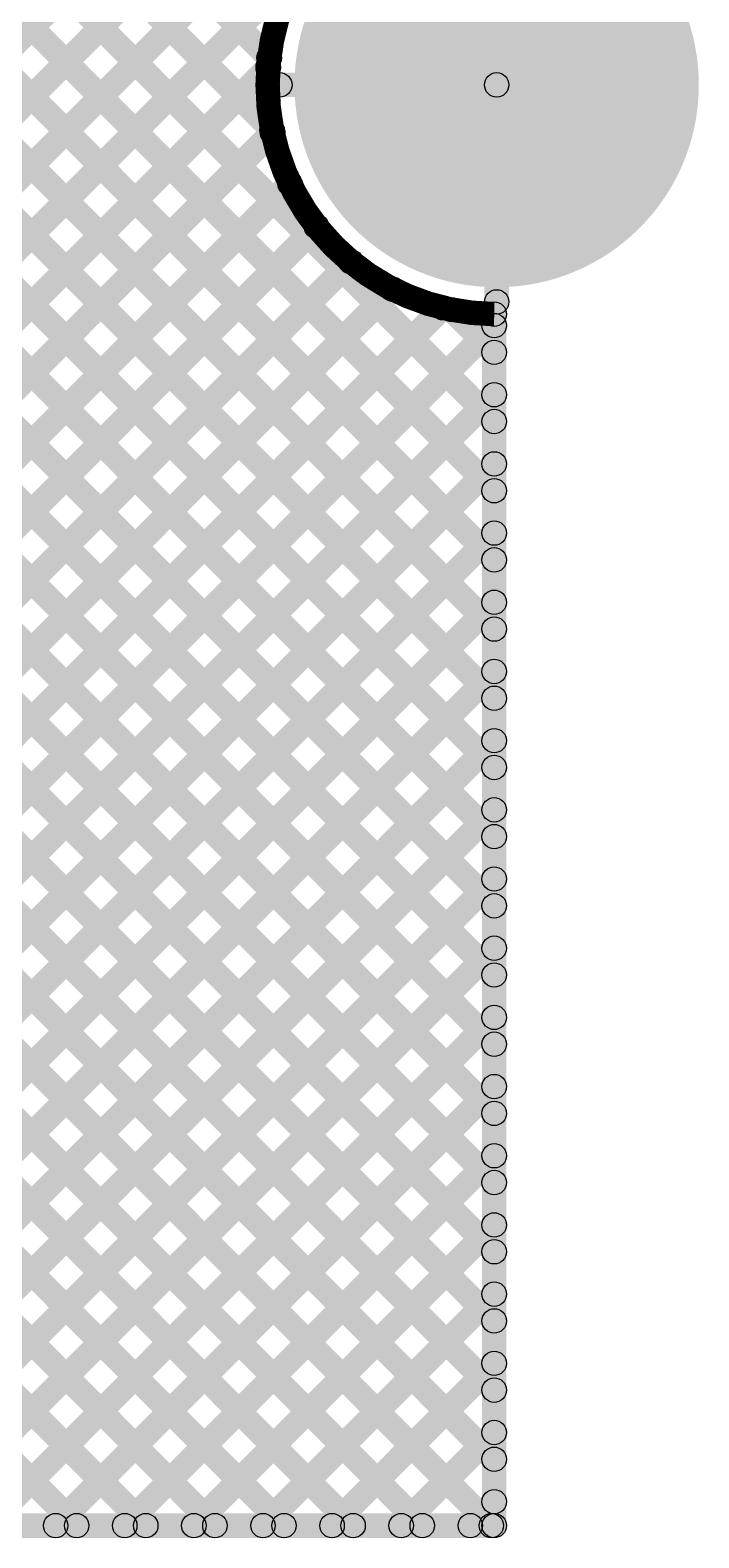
# Model space of a CAD drawing. Header units: millimetres. Extents: x 0.02 to 3.53, y 0 to 2.66.
# Drawn here: x 3.253 to 3.527, y 0.095 to 0.711 of the extents above; entities that cross this region are included whole.
import ezdxf

# ---------------------------------------------------------------- set-up
doc = ezdxf.new("R2010")
doc.units = ezdxf.units.MM
doc.header["$MEASUREMENT"] = 0
for name, color, linetype in [('BottomLayer', 5, 'Continuous'), ('BottomSolder', 6, 'Continuous'), ('PadHoleLayer', 156, 'Continuous'), ('TopLayer', 1, 'Continuous'), ('TopSolder', 216, 'Continuous')]:
    doc.layers.add(name, color=color, linetype=linetype)

msp = doc.modelspace()

# ---------------------------------------------------------------- hatches: boundary and pattern name
at = {"layer": 'BottomLayer'}
for points in [[(2.86887, 1.1753), (2.87594, 1.18237), (3.35475, 0.70357), (3.34768, 0.69649)], [(2.86887, 1.14702), (2.87594, 1.15409), (3.35593, 0.6741), (3.34886, 0.66703)], [(2.86887, 1.11873), (2.87594, 1.12581), (3.44684, 0.55491), (3.43977, 0.54784)], [(2.86887, 1.09045), (2.87594, 1.09752), (3.44684, 0.52662), (3.43977, 0.51955)], [(2.28385, 1.0815), (2.29092, 1.08857), (3.27596, 0.10354), (3.26889, 0.09646)], [(2.31214, 1.0815), (2.31921, 1.08857), (3.30425, 0.10354), (3.29718, 0.09646)], [(2.34042, 1.0815), (2.34749, 1.08857), (3.33253, 0.10354), (3.32546, 0.09646)], [(2.36871, 1.0815), (2.37578, 1.08857), (3.36082, 0.10354), (3.35375, 0.09646)], [(2.39699, 1.0815), (2.40406, 1.08857), (3.3891, 0.10354), (3.38203, 0.09646)], [(2.42527, 1.0815), (2.43235, 1.08857), (3.41739, 0.10354), (3.41031, 0.09646)], [(2.45356, 1.0815), (2.46063, 1.08857), (3.44567, 0.10354), (3.4386, 0.09646)], [(2.48184, 1.0815), (2.48891, 1.08857), (3.44684, 0.13064), (3.43977, 0.12357)], [(2.51012, 1.0815), (2.5172, 1.08857), (3.44684, 0.15893), (3.43977, 0.15186)], [(2.53841, 1.0815), (2.54548, 1.08857), (3.44684, 0.18721), (3.43977, 0.18014)], [(2.56669, 1.0815), (2.57376, 1.08857), (3.44684, 0.2155), (3.43977, 0.20843)], [(2.59498, 1.0815), (2.60205, 1.08857), (3.44684, 0.24378), (3.43977, 0.23671)], [(2.62326, 1.0815), (2.63033, 1.08857), (3.44684, 0.27206), (3.43977, 0.26499)], [(2.65155, 1.0815), (2.65862, 1.08857), (3.44684, 0.30035), (3.43977, 0.29328)], [(2.67983, 1.0815), (2.6869, 1.08857), (3.44684, 0.32863), (3.43977, 0.32156)], [(2.70811, 1.0815), (2.71519, 1.08857), (3.44684, 0.35692), (3.43977, 0.34985)], [(2.7364, 1.0815), (2.74347, 1.08857), (3.44684, 0.3852), (3.43977, 0.37813)], [(2.76468, 1.0815), (2.77175, 1.08857), (3.44684, 0.41349), (3.43977, 0.40642)], [(2.79297, 1.0815), (2.80004, 1.08857), (3.44684, 0.44177), (3.43977, 0.4347)], [(2.82125, 1.0815), (2.82832, 1.08857), (3.44684, 0.47006), (3.43977, 0.46298)], [(2.84954, 1.0815), (2.85661, 1.08857), (3.44684, 0.49834), (3.43977, 0.49127)], [(2.64511, 0.09646), (2.63803, 0.10354), (3.43977, 0.90527), (3.44684, 0.8982)], [(2.67339, 0.09646), (2.66632, 0.10354), (3.43977, 0.87699), (3.44684, 0.86992)], [(2.70167, 0.09646), (2.6946, 0.10354), (3.43977, 0.8487), (3.44684, 0.84163)], [(3.44931, 0.689), (3.43931, 0.689), (3.43931, 0.77774), (3.44931, 0.77774)], [(2.72996, 0.09646), (2.72289, 0.10354), (3.36081, 0.74146), (3.36788, 0.73439)], [(2.75824, 0.09646), (2.75117, 0.10354), (3.3473, 0.69967), (3.35437, 0.6926)], [(3.35557, 0.684), (3.35557, 0.694), (3.44431, 0.694), (3.44431, 0.684)], [(3.44931, 0.60026), (3.43931, 0.60026), (3.43931, 0.689), (3.44931, 0.689)], [(2.78653, 0.09646), (2.77946, 0.10354), (3.34906, 0.67314), (3.35613, 0.66607)], [(2.81481, 0.09646), (2.80774, 0.10354), (3.35623, 0.65203), (3.36331, 0.64496)], [(2.8431, 0.09646), (2.83602, 0.10354), (3.36708, 0.63459), (3.37415, 0.62752)], [(2.87138, 0.09646), (2.86431, 0.10354), (3.38105, 0.62028), (3.38812, 0.61321)], [(2.89966, 0.09646), (2.89259, 0.10354), (3.39812, 0.60906), (3.40519, 0.60199)], [(2.92795, 0.09646), (2.92088, 0.10354), (3.41876, 0.60142), (3.42583, 0.59435)], [(3.42234, 0.59355), (3.42941, 0.60063), (3.44684, 0.58319), (3.43977, 0.57612)], [(2.95623, 0.09646), (2.94916, 0.10354), (3.43977, 0.59414), (3.44684, 0.58707)], [(3.44831, 0.1), (3.43831, 0.1), (3.43831, 0.59527), (3.44831, 0.59527)], [(2.98452, 0.09646), (2.97745, 0.10354), (3.43977, 0.56586), (3.44684, 0.55879)], [(3.0128, 0.09646), (3.00573, 0.10354), (3.43977, 0.53758), (3.44684, 0.53051)], [(3.04109, 0.09646), (3.03402, 0.10354), (3.43977, 0.50929), (3.44684, 0.50222)], [(3.06937, 0.09646), (3.0623, 0.10354), (3.43977, 0.48101), (3.44684, 0.47394)], [(3.09765, 0.09646), (3.09058, 0.10354), (3.43977, 0.45272), (3.44684, 0.44565)], [(3.12594, 0.09646), (3.11887, 0.10354), (3.43977, 0.42444), (3.44684, 0.41737)], [(3.15422, 0.09646), (3.14715, 0.10354), (3.43977, 0.39615), (3.44684, 0.38908)], [(3.18251, 0.09646), (3.17544, 0.10354), (3.43977, 0.36787), (3.44684, 0.3608)], [(3.21079, 0.09646), (3.20372, 0.10354), (3.43977, 0.33959), (3.44684, 0.33252)], [(3.23908, 0.09646), (3.23201, 0.10354), (3.43977, 0.3113), (3.44684, 0.30423)], [(3.26736, 0.09646), (3.26029, 0.10354), (3.43977, 0.28302), (3.44684, 0.27595)], [(3.29564, 0.09646), (3.28857, 0.10354), (3.43977, 0.25473), (3.44684, 0.24766)], [(3.32393, 0.09646), (3.31686, 0.10354), (3.43977, 0.22645), (3.44684, 0.21938)], [(3.35221, 0.09646), (3.34514, 0.10354), (3.43977, 0.19816), (3.44684, 0.19109)], [(3.3805, 0.09646), (3.37343, 0.10354), (3.43977, 0.16988), (3.44684, 0.16281)], [(3.40878, 0.09646), (3.40171, 0.10354), (3.43977, 0.1416), (3.44684, 0.13453)], [(3.43707, 0.09646), (3.43, 0.10354), (3.43977, 0.11331), (3.44684, 0.10624)], [(1.90658, 0.095), (1.90658, 0.105), (3.44331, 0.105), (3.44331, 0.095)]]:
    msp.add_hatch(color=5, dxfattribs=at).paths.add_polyline_path(points)
h = msp.add_hatch(color=5, dxfattribs=at)
edge = h.paths.add_edge_path()
edge.add_arc((3.44431, 0.689), 0.07874, 0, 360)
h = msp.add_hatch(color=5, dxfattribs=at)
edge = h.paths.add_edge_path()
edge.add_arc((3.35122, 0.70003), 0.005, 0, 360)
h = msp.add_hatch(color=5, dxfattribs=at)
edge = h.paths.add_edge_path()
edge.add_arc((3.35084, 0.69613), 0.005, 0, 360)
h = msp.add_hatch(color=5, dxfattribs=at)
edge = h.paths.add_edge_path()
edge.add_arc((3.35557, 0.689), 0.005, 0, 360)
h = msp.add_hatch(color=5, dxfattribs=at)
edge = h.paths.add_edge_path()
edge.add_arc((3.44431, 0.689), 0.005, 0, 360)
h = msp.add_hatch(color=5, dxfattribs=at)
edge = h.paths.add_edge_path()
edge.add_arc((3.44431, 0.689), 0.005, 0, 360)
h = msp.add_hatch(color=5, dxfattribs=at)
edge = h.paths.add_edge_path()
edge.add_arc((3.44431, 0.689), 0.005, 0, 360)
h = msp.add_hatch(color=5, dxfattribs=at)
edge = h.paths.add_edge_path()
edge.add_arc((3.3524, 0.67057), 0.005, 0, 360)
h = msp.add_hatch(color=5, dxfattribs=at)
edge = h.paths.add_edge_path()
edge.add_arc((3.3526, 0.6696), 0.005, 0, 360)
h = msp.add_hatch(color=5, dxfattribs=at)
edge = h.paths.add_edge_path()
edge.add_arc((3.35977, 0.64849), 0.005, 0, 360)
h = msp.add_hatch(color=5, dxfattribs=at)
edge = h.paths.add_edge_path()
edge.add_arc((3.37062, 0.63106), 0.005, 0, 360)
h = msp.add_hatch(color=5, dxfattribs=at)
edge = h.paths.add_edge_path()
edge.add_arc((3.38459, 0.61674), 0.005, 0, 360)
h = msp.add_hatch(color=5, dxfattribs=at)
edge = h.paths.add_edge_path()
edge.add_arc((3.40165, 0.60553), 0.005, 0, 360)
h = msp.add_hatch(color=5, dxfattribs=at)
edge = h.paths.add_edge_path()
edge.add_arc((3.44431, 0.60026), 0.005, 0, 360)
h = msp.add_hatch(color=5, dxfattribs=at)
edge = h.paths.add_edge_path()
edge.add_arc((3.42229, 0.59788), 0.005, 0, 360)
h = msp.add_hatch(color=5, dxfattribs=at)
edge = h.paths.add_edge_path()
edge.add_arc((3.42587, 0.59709), 0.005, 0, 360)
h = msp.add_hatch(color=5, dxfattribs=at)
edge = h.paths.add_edge_path()
edge.add_arc((3.44331, 0.59527), 0.005, 0, 360)
h = msp.add_hatch(color=5, dxfattribs=at)
edge = h.paths.add_edge_path()
edge.add_arc((3.44331, 0.59527), 0.005, 0, 360)
h = msp.add_hatch(color=5, dxfattribs=at)
edge = h.paths.add_edge_path()
edge.add_arc((3.44331, 0.59061), 0.005, 0, 360)
h = msp.add_hatch(color=5, dxfattribs=at)
edge = h.paths.add_edge_path()
edge.add_arc((3.44331, 0.57966), 0.005, 0, 360)
h = msp.add_hatch(color=5, dxfattribs=at)
edge = h.paths.add_edge_path()
edge.add_arc((3.44331, 0.56233), 0.005, 0, 360)
h = msp.add_hatch(color=5, dxfattribs=at)
edge = h.paths.add_edge_path()
edge.add_arc((3.44331, 0.55137), 0.005, 0, 360)
h = msp.add_hatch(color=5, dxfattribs=at)
edge = h.paths.add_edge_path()
edge.add_arc((3.44331, 0.53404), 0.005, 0, 360)
h = msp.add_hatch(color=5, dxfattribs=at)
edge = h.paths.add_edge_path()
edge.add_arc((3.44331, 0.52309), 0.005, 0, 360)
h = msp.add_hatch(color=5, dxfattribs=at)
edge = h.paths.add_edge_path()
edge.add_arc((3.44331, 0.50576), 0.005, 0, 360)
h = msp.add_hatch(color=5, dxfattribs=at)
edge = h.paths.add_edge_path()
edge.add_arc((3.44331, 0.4948), 0.005, 0, 360)
h = msp.add_hatch(color=5, dxfattribs=at)
edge = h.paths.add_edge_path()
edge.add_arc((3.44331, 0.47747), 0.005, 0, 360)
h = msp.add_hatch(color=5, dxfattribs=at)
edge = h.paths.add_edge_path()
edge.add_arc((3.44331, 0.46652), 0.005, 0, 360)
h = msp.add_hatch(color=5, dxfattribs=at)
edge = h.paths.add_edge_path()
edge.add_arc((3.44331, 0.44919), 0.005, 0, 360)
h = msp.add_hatch(color=5, dxfattribs=at)
edge = h.paths.add_edge_path()
edge.add_arc((3.44331, 0.43824), 0.005, 0, 360)
h = msp.add_hatch(color=5, dxfattribs=at)
edge = h.paths.add_edge_path()
edge.add_arc((3.44331, 0.4209), 0.005, 0, 360)
h = msp.add_hatch(color=5, dxfattribs=at)
edge = h.paths.add_edge_path()
edge.add_arc((3.44331, 0.40995), 0.005, 0, 360)
h = msp.add_hatch(color=5, dxfattribs=at)
edge = h.paths.add_edge_path()
edge.add_arc((3.44331, 0.39262), 0.005, 0, 360)
h = msp.add_hatch(color=5, dxfattribs=at)
edge = h.paths.add_edge_path()
edge.add_arc((3.44331, 0.38167), 0.005, 0, 360)
h = msp.add_hatch(color=5, dxfattribs=at)
edge = h.paths.add_edge_path()
edge.add_arc((3.44331, 0.36434), 0.005, 0, 360)
h = msp.add_hatch(color=5, dxfattribs=at)
edge = h.paths.add_edge_path()
edge.add_arc((3.44331, 0.35338), 0.005, 0, 360)
h = msp.add_hatch(color=5, dxfattribs=at)
edge = h.paths.add_edge_path()
edge.add_arc((3.44331, 0.33605), 0.005, 0, 360)
h = msp.add_hatch(color=5, dxfattribs=at)
edge = h.paths.add_edge_path()
edge.add_arc((3.44331, 0.3251), 0.005, 0, 360)
h = msp.add_hatch(color=5, dxfattribs=at)
edge = h.paths.add_edge_path()
edge.add_arc((3.44331, 0.30777), 0.005, 0, 360)
h = msp.add_hatch(color=5, dxfattribs=at)
edge = h.paths.add_edge_path()
edge.add_arc((3.44331, 0.29681), 0.005, 0, 360)
h = msp.add_hatch(color=5, dxfattribs=at)
edge = h.paths.add_edge_path()
edge.add_arc((3.44331, 0.27948), 0.005, 0, 360)
h = msp.add_hatch(color=5, dxfattribs=at)
edge = h.paths.add_edge_path()
edge.add_arc((3.44331, 0.26853), 0.005, 0, 360)
h = msp.add_hatch(color=5, dxfattribs=at)
edge = h.paths.add_edge_path()
edge.add_arc((3.44331, 0.2512), 0.005, 0, 360)
h = msp.add_hatch(color=5, dxfattribs=at)
edge = h.paths.add_edge_path()
edge.add_arc((3.44331, 0.24025), 0.005, 0, 360)
h = msp.add_hatch(color=5, dxfattribs=at)
edge = h.paths.add_edge_path()
edge.add_arc((3.44331, 0.22291), 0.005, 0, 360)
h = msp.add_hatch(color=5, dxfattribs=at)
edge = h.paths.add_edge_path()
edge.add_arc((3.44331, 0.21196), 0.005, 0, 360)
h = msp.add_hatch(color=5, dxfattribs=at)
edge = h.paths.add_edge_path()
edge.add_arc((3.44331, 0.19463), 0.005, 0, 360)
h = msp.add_hatch(color=5, dxfattribs=at)
edge = h.paths.add_edge_path()
edge.add_arc((3.44331, 0.18368), 0.005, 0, 360)
h = msp.add_hatch(color=5, dxfattribs=at)
edge = h.paths.add_edge_path()
edge.add_arc((3.44331, 0.16634), 0.005, 0, 360)
h = msp.add_hatch(color=5, dxfattribs=at)
edge = h.paths.add_edge_path()
edge.add_arc((3.44331, 0.15539), 0.005, 0, 360)
h = msp.add_hatch(color=5, dxfattribs=at)
edge = h.paths.add_edge_path()
edge.add_arc((3.44331, 0.13806), 0.005, 0, 360)
h = msp.add_hatch(color=5, dxfattribs=at)
edge = h.paths.add_edge_path()
edge.add_arc((3.44331, 0.12711), 0.005, 0, 360)
h = msp.add_hatch(color=5, dxfattribs=at)
edge = h.paths.add_edge_path()
edge.add_arc((3.44331, 0.10978), 0.005, 0, 360)
h = msp.add_hatch(color=5, dxfattribs=at)
edge = h.paths.add_edge_path()
edge.add_arc((3.26383, 0.1), 0.005, 0, 360)
h = msp.add_hatch(color=5, dxfattribs=at)
edge = h.paths.add_edge_path()
edge.add_arc((3.27243, 0.1), 0.005, 0, 360)
h = msp.add_hatch(color=5, dxfattribs=at)
edge = h.paths.add_edge_path()
edge.add_arc((3.29211, 0.1), 0.005, 0, 360)
h = msp.add_hatch(color=5, dxfattribs=at)
edge = h.paths.add_edge_path()
edge.add_arc((3.30071, 0.1), 0.005, 0, 360)
h = msp.add_hatch(color=5, dxfattribs=at)
edge = h.paths.add_edge_path()
edge.add_arc((3.32039, 0.1), 0.005, 0, 360)
h = msp.add_hatch(color=5, dxfattribs=at)
edge = h.paths.add_edge_path()
edge.add_arc((3.329, 0.1), 0.005, 0, 360)
h = msp.add_hatch(color=5, dxfattribs=at)
edge = h.paths.add_edge_path()
edge.add_arc((3.34868, 0.1), 0.005, 0, 360)
h = msp.add_hatch(color=5, dxfattribs=at)
edge = h.paths.add_edge_path()
edge.add_arc((3.35728, 0.1), 0.005, 0, 360)
h = msp.add_hatch(color=5, dxfattribs=at)
edge = h.paths.add_edge_path()
edge.add_arc((3.37696, 0.1), 0.005, 0, 360)
h = msp.add_hatch(color=5, dxfattribs=at)
edge = h.paths.add_edge_path()
edge.add_arc((3.38557, 0.1), 0.005, 0, 360)
h = msp.add_hatch(color=5, dxfattribs=at)
edge = h.paths.add_edge_path()
edge.add_arc((3.40525, 0.1), 0.005, 0, 360)
h = msp.add_hatch(color=5, dxfattribs=at)
edge = h.paths.add_edge_path()
edge.add_arc((3.41385, 0.1), 0.005, 0, 360)
h = msp.add_hatch(color=5, dxfattribs=at)
edge = h.paths.add_edge_path()
edge.add_arc((3.43353, 0.1), 0.005, 0, 360)
h = msp.add_hatch(color=5, dxfattribs=at)
edge = h.paths.add_edge_path()
edge.add_arc((3.44213, 0.1), 0.005, 0, 360)
h = msp.add_hatch(color=5, dxfattribs=at)
edge = h.paths.add_edge_path()
edge.add_arc((3.44331, 0.1), 0.005, 0, 360)
h = msp.add_hatch(color=5, dxfattribs=at)
edge = h.paths.add_edge_path()
edge.add_arc((3.44331, 0.1), 0.005, 0, 360)
at = {"layer": 'BottomSolder'}
h = msp.add_hatch(color=6, dxfattribs=at)
edge = h.paths.add_edge_path()
edge.add_arc((3.44431, 0.689), 0.08274, 0, 360)
at = {"layer": 'PadHoleLayer'}
h = msp.add_hatch(color=156, dxfattribs=at)
edge = h.paths.add_edge_path()
edge.add_arc((3.44431, 0.689), 0.04921, 0, 360)
at = {"layer": 'TopLayer'}
for points in [[(2.1032, 1.77127), (2.11027, 1.77834), (3.44684, 0.44177), (3.43977, 0.4347)], [(2.13149, 1.77127), (2.13856, 1.77834), (3.44684, 0.47006), (3.43977, 0.46298)], [(2.37869, 1.46749), (2.38576, 1.47457), (3.44684, 0.41349), (3.43977, 0.40642)], [(2.37869, 1.43921), (2.38576, 1.44628), (3.44684, 0.3852), (3.43977, 0.37813)], [(2.37869, 1.41093), (2.38576, 1.418), (3.44684, 0.35692), (3.43977, 0.34985)], [(2.37869, 1.38264), (2.38576, 1.38971), (3.44684, 0.32863), (3.43977, 0.32156)], [(2.37869, 1.35436), (2.38576, 1.36143), (3.44684, 0.30035), (3.43977, 0.29328)], [(2.37869, 1.32607), (2.38576, 1.33314), (3.44684, 0.27206), (3.43977, 0.26499)], [(2.37869, 1.29779), (2.38576, 1.30486), (3.44684, 0.24378), (3.43977, 0.23671)], [(2.37869, 1.2695), (2.38576, 1.27658), (3.44684, 0.2155), (3.43977, 0.20843)], [(2.37869, 1.24122), (2.38576, 1.24829), (3.44684, 0.18721), (3.43977, 0.18014)], [(2.82471, 1.21947), (2.83178, 1.22654), (3.35475, 0.70357), (3.34768, 0.69649)], [(2.37869, 1.21294), (2.38576, 1.22001), (3.44684, 0.15893), (3.43977, 0.15186)], [(2.71827, 1.21277), (2.72534, 1.21984), (3.44684, 0.49834), (3.43977, 0.49127)], [(2.74746, 1.21186), (2.75453, 1.21893), (3.44684, 0.52662), (3.43977, 0.51955)], [(2.77575, 1.21186), (2.78282, 1.21893), (3.44684, 0.55491), (3.43977, 0.54784)], [(2.80403, 1.21186), (2.8111, 1.21893), (3.35593, 0.6741), (3.34886, 0.66703)], [(2.37624, 1.1871), (2.38331, 1.19418), (3.44684, 0.13064), (3.43977, 0.12357)], [(2.36292, 1.17214), (2.36999, 1.17921), (3.44567, 0.10354), (3.4386, 0.09646)], [(2.34845, 1.15833), (2.35552, 1.1654), (3.41739, 0.10354), (3.41031, 0.09646)], [(2.21082, 1.15454), (2.21789, 1.16161), (3.27596, 0.10354), (3.26889, 0.09646)], [(2.23911, 1.15454), (2.24618, 1.16161), (3.30425, 0.10354), (3.29718, 0.09646)], [(2.26739, 1.15454), (2.27446, 1.16161), (3.33253, 0.10354), (3.32546, 0.09646)], [(2.29567, 1.15454), (2.30275, 1.16161), (3.36082, 0.10354), (3.35375, 0.09646)], [(2.32396, 1.15454), (2.33103, 1.16161), (3.3891, 0.10354), (3.38203, 0.09646)], [(2.64511, 0.09646), (2.63803, 0.10354), (3.43977, 0.90527), (3.44684, 0.8982)], [(2.67339, 0.09646), (2.66632, 0.10354), (3.43977, 0.87699), (3.44684, 0.86992)], [(2.70167, 0.09646), (2.6946, 0.10354), (3.43977, 0.8487), (3.44684, 0.84163)], [(3.44931, 0.689), (3.43931, 0.689), (3.43931, 0.77774), (3.44931, 0.77774)], [(2.72996, 0.09646), (2.72289, 0.10354), (3.36081, 0.74146), (3.36788, 0.73439)], [(2.75824, 0.09646), (2.75117, 0.10354), (3.3473, 0.69967), (3.35437, 0.6926)], [(3.35557, 0.684), (3.35557, 0.694), (3.44431, 0.694), (3.44431, 0.684)], [(3.44931, 0.60026), (3.43931, 0.60026), (3.43931, 0.689), (3.44931, 0.689)], [(2.78653, 0.09646), (2.77946, 0.10354), (3.34906, 0.67314), (3.35613, 0.66607)], [(2.81481, 0.09646), (2.80774, 0.10354), (3.35623, 0.65203), (3.36331, 0.64496)], [(2.8431, 0.09646), (2.83602, 0.10354), (3.36708, 0.63459), (3.37415, 0.62752)], [(2.87138, 0.09646), (2.86431, 0.10354), (3.38105, 0.62028), (3.38812, 0.61321)], [(2.89966, 0.09646), (2.89259, 0.10354), (3.39812, 0.60906), (3.40519, 0.60199)], [(2.92795, 0.09646), (2.92088, 0.10354), (3.41876, 0.60142), (3.42583, 0.59435)], [(3.42234, 0.59355), (3.42941, 0.60063), (3.44684, 0.58319), (3.43977, 0.57612)], [(2.95623, 0.09646), (2.94916, 0.10354), (3.43977, 0.59414), (3.44684, 0.58707)], [(3.44831, 0.1), (3.43831, 0.1), (3.43831, 0.59527), (3.44831, 0.59527)], [(2.98452, 0.09646), (2.97745, 0.10354), (3.43977, 0.56586), (3.44684, 0.55879)], [(3.0128, 0.09646), (3.00573, 0.10354), (3.43977, 0.53758), (3.44684, 0.53051)], [(3.04109, 0.09646), (3.03402, 0.10354), (3.43977, 0.50929), (3.44684, 0.50222)], [(3.06937, 0.09646), (3.0623, 0.10354), (3.43977, 0.48101), (3.44684, 0.47394)], [(3.09765, 0.09646), (3.09058, 0.10354), (3.43977, 0.45272), (3.44684, 0.44565)], [(3.12594, 0.09646), (3.11887, 0.10354), (3.43977, 0.42444), (3.44684, 0.41737)], [(3.15422, 0.09646), (3.14715, 0.10354), (3.43977, 0.39615), (3.44684, 0.38908)], [(3.18251, 0.09646), (3.17544, 0.10354), (3.43977, 0.36787), (3.44684, 0.3608)], [(3.21079, 0.09646), (3.20372, 0.10354), (3.43977, 0.33959), (3.44684, 0.33252)], [(3.23908, 0.09646), (3.23201, 0.10354), (3.43977, 0.3113), (3.44684, 0.30423)], [(3.26736, 0.09646), (3.26029, 0.10354), (3.43977, 0.28302), (3.44684, 0.27595)], [(3.29564, 0.09646), (3.28857, 0.10354), (3.43977, 0.25473), (3.44684, 0.24766)], [(3.32393, 0.09646), (3.31686, 0.10354), (3.43977, 0.22645), (3.44684, 0.21938)], [(3.35221, 0.09646), (3.34514, 0.10354), (3.43977, 0.19816), (3.44684, 0.19109)], [(3.3805, 0.09646), (3.37343, 0.10354), (3.43977, 0.16988), (3.44684, 0.16281)], [(3.40878, 0.09646), (3.40171, 0.10354), (3.43977, 0.1416), (3.44684, 0.13453)], [(3.43707, 0.09646), (3.43, 0.10354), (3.43977, 0.11331), (3.44684, 0.10624)], [(1.90658, 0.095), (1.90658, 0.105), (3.44331, 0.105), (3.44331, 0.095)]]:
    msp.add_hatch(color=1, dxfattribs=at).paths.add_polyline_path(points)
h = msp.add_hatch(color=1, dxfattribs=at)
edge = h.paths.add_edge_path()
edge.add_arc((3.44431, 0.689), 0.07874, 0, 360)
h = msp.add_hatch(color=1, dxfattribs=at)
edge = h.paths.add_edge_path()
edge.add_arc((3.35122, 0.70003), 0.005, 0, 360)
h = msp.add_hatch(color=1, dxfattribs=at)
edge = h.paths.add_edge_path()
edge.add_arc((3.35084, 0.69613), 0.005, 0, 360)
h = msp.add_hatch(color=1, dxfattribs=at)
edge = h.paths.add_edge_path()
edge.add_arc((3.35557, 0.689), 0.005, 0, 360)
h = msp.add_hatch(color=1, dxfattribs=at)
edge = h.paths.add_edge_path()
edge.add_arc((3.44431, 0.689), 0.005, 0, 360)
h = msp.add_hatch(color=1, dxfattribs=at)
edge = h.paths.add_edge_path()
edge.add_arc((3.44431, 0.689), 0.005, 0, 360)
h = msp.add_hatch(color=1, dxfattribs=at)
edge = h.paths.add_edge_path()
edge.add_arc((3.44431, 0.689), 0.005, 0, 360)
h = msp.add_hatch(color=1, dxfattribs=at)
edge = h.paths.add_edge_path()
edge.add_arc((3.3524, 0.67057), 0.005, 0, 360)
h = msp.add_hatch(color=1, dxfattribs=at)
edge = h.paths.add_edge_path()
edge.add_arc((3.3526, 0.6696), 0.005, 0, 360)
h = msp.add_hatch(color=1, dxfattribs=at)
edge = h.paths.add_edge_path()
edge.add_arc((3.35977, 0.64849), 0.005, 0, 360)
h = msp.add_hatch(color=1, dxfattribs=at)
edge = h.paths.add_edge_path()
edge.add_arc((3.37062, 0.63106), 0.005, 0, 360)
h = msp.add_hatch(color=1, dxfattribs=at)
edge = h.paths.add_edge_path()
edge.add_arc((3.38459, 0.61674), 0.005, 0, 360)
h = msp.add_hatch(color=1, dxfattribs=at)
edge = h.paths.add_edge_path()
edge.add_arc((3.40165, 0.60553), 0.005, 0, 360)
h = msp.add_hatch(color=1, dxfattribs=at)
edge = h.paths.add_edge_path()
edge.add_arc((3.44431, 0.60026), 0.005, 0, 360)
h = msp.add_hatch(color=1, dxfattribs=at)
edge = h.paths.add_edge_path()
edge.add_arc((3.42229, 0.59788), 0.005, 0, 360)
h = msp.add_hatch(color=1, dxfattribs=at)
edge = h.paths.add_edge_path()
edge.add_arc((3.42587, 0.59709), 0.005, 0, 360)
h = msp.add_hatch(color=1, dxfattribs=at)
edge = h.paths.add_edge_path()
edge.add_arc((3.44331, 0.59527), 0.005, 0, 360)
h = msp.add_hatch(color=1, dxfattribs=at)
edge = h.paths.add_edge_path()
edge.add_arc((3.44331, 0.59527), 0.005, 0, 360)
h = msp.add_hatch(color=1, dxfattribs=at)
edge = h.paths.add_edge_path()
edge.add_arc((3.44331, 0.59061), 0.005, 0, 360)
h = msp.add_hatch(color=1, dxfattribs=at)
edge = h.paths.add_edge_path()
edge.add_arc((3.44331, 0.57966), 0.005, 0, 360)
h = msp.add_hatch(color=1, dxfattribs=at)
edge = h.paths.add_edge_path()
edge.add_arc((3.44331, 0.56233), 0.005, 0, 360)
h = msp.add_hatch(color=1, dxfattribs=at)
edge = h.paths.add_edge_path()
edge.add_arc((3.44331, 0.55137), 0.005, 0, 360)
h = msp.add_hatch(color=1, dxfattribs=at)
edge = h.paths.add_edge_path()
edge.add_arc((3.44331, 0.53404), 0.005, 0, 360)
h = msp.add_hatch(color=1, dxfattribs=at)
edge = h.paths.add_edge_path()
edge.add_arc((3.44331, 0.52309), 0.005, 0, 360)
h = msp.add_hatch(color=1, dxfattribs=at)
edge = h.paths.add_edge_path()
edge.add_arc((3.44331, 0.50576), 0.005, 0, 360)
h = msp.add_hatch(color=1, dxfattribs=at)
edge = h.paths.add_edge_path()
edge.add_arc((3.44331, 0.4948), 0.005, 0, 360)
h = msp.add_hatch(color=1, dxfattribs=at)
edge = h.paths.add_edge_path()
edge.add_arc((3.44331, 0.47747), 0.005, 0, 360)
h = msp.add_hatch(color=1, dxfattribs=at)
edge = h.paths.add_edge_path()
edge.add_arc((3.44331, 0.46652), 0.005, 0, 360)
h = msp.add_hatch(color=1, dxfattribs=at)
edge = h.paths.add_edge_path()
edge.add_arc((3.44331, 0.44919), 0.005, 0, 360)
h = msp.add_hatch(color=1, dxfattribs=at)
edge = h.paths.add_edge_path()
edge.add_arc((3.44331, 0.43824), 0.005, 0, 360)
h = msp.add_hatch(color=1, dxfattribs=at)
edge = h.paths.add_edge_path()
edge.add_arc((3.44331, 0.4209), 0.005, 0, 360)
h = msp.add_hatch(color=1, dxfattribs=at)
edge = h.paths.add_edge_path()
edge.add_arc((3.44331, 0.40995), 0.005, 0, 360)
h = msp.add_hatch(color=1, dxfattribs=at)
edge = h.paths.add_edge_path()
edge.add_arc((3.44331, 0.39262), 0.005, 0, 360)
h = msp.add_hatch(color=1, dxfattribs=at)
edge = h.paths.add_edge_path()
edge.add_arc((3.44331, 0.38167), 0.005, 0, 360)
h = msp.add_hatch(color=1, dxfattribs=at)
edge = h.paths.add_edge_path()
edge.add_arc((3.44331, 0.36434), 0.005, 0, 360)
h = msp.add_hatch(color=1, dxfattribs=at)
edge = h.paths.add_edge_path()
edge.add_arc((3.44331, 0.35338), 0.005, 0, 360)
h = msp.add_hatch(color=1, dxfattribs=at)
edge = h.paths.add_edge_path()
edge.add_arc((3.44331, 0.33605), 0.005, 0, 360)
h = msp.add_hatch(color=1, dxfattribs=at)
edge = h.paths.add_edge_path()
edge.add_arc((3.44331, 0.3251), 0.005, 0, 360)
h = msp.add_hatch(color=1, dxfattribs=at)
edge = h.paths.add_edge_path()
edge.add_arc((3.44331, 0.30777), 0.005, 0, 360)
h = msp.add_hatch(color=1, dxfattribs=at)
edge = h.paths.add_edge_path()
edge.add_arc((3.44331, 0.29681), 0.005, 0, 360)
h = msp.add_hatch(color=1, dxfattribs=at)
edge = h.paths.add_edge_path()
edge.add_arc((3.44331, 0.27948), 0.005, 0, 360)
h = msp.add_hatch(color=1, dxfattribs=at)
edge = h.paths.add_edge_path()
edge.add_arc((3.44331, 0.26853), 0.005, 0, 360)
h = msp.add_hatch(color=1, dxfattribs=at)
edge = h.paths.add_edge_path()
edge.add_arc((3.44331, 0.2512), 0.005, 0, 360)
h = msp.add_hatch(color=1, dxfattribs=at)
edge = h.paths.add_edge_path()
edge.add_arc((3.44331, 0.24025), 0.005, 0, 360)
h = msp.add_hatch(color=1, dxfattribs=at)
edge = h.paths.add_edge_path()
edge.add_arc((3.44331, 0.22291), 0.005, 0, 360)
h = msp.add_hatch(color=1, dxfattribs=at)
edge = h.paths.add_edge_path()
edge.add_arc((3.44331, 0.21196), 0.005, 0, 360)
h = msp.add_hatch(color=1, dxfattribs=at)
edge = h.paths.add_edge_path()
edge.add_arc((3.44331, 0.19463), 0.005, 0, 360)
h = msp.add_hatch(color=1, dxfattribs=at)
edge = h.paths.add_edge_path()
edge.add_arc((3.44331, 0.18368), 0.005, 0, 360)
h = msp.add_hatch(color=1, dxfattribs=at)
edge = h.paths.add_edge_path()
edge.add_arc((3.44331, 0.16634), 0.005, 0, 360)
h = msp.add_hatch(color=1, dxfattribs=at)
edge = h.paths.add_edge_path()
edge.add_arc((3.44331, 0.15539), 0.005, 0, 360)
h = msp.add_hatch(color=1, dxfattribs=at)
edge = h.paths.add_edge_path()
edge.add_arc((3.44331, 0.13806), 0.005, 0, 360)
h = msp.add_hatch(color=1, dxfattribs=at)
edge = h.paths.add_edge_path()
edge.add_arc((3.44331, 0.12711), 0.005, 0, 360)
h = msp.add_hatch(color=1, dxfattribs=at)
edge = h.paths.add_edge_path()
edge.add_arc((3.44331, 0.10978), 0.005, 0, 360)
h = msp.add_hatch(color=1, dxfattribs=at)
edge = h.paths.add_edge_path()
edge.add_arc((3.26383, 0.1), 0.005, 0, 360)
h = msp.add_hatch(color=1, dxfattribs=at)
edge = h.paths.add_edge_path()
edge.add_arc((3.27243, 0.1), 0.005, 0, 360)
h = msp.add_hatch(color=1, dxfattribs=at)
edge = h.paths.add_edge_path()
edge.add_arc((3.29211, 0.1), 0.005, 0, 360)
h = msp.add_hatch(color=1, dxfattribs=at)
edge = h.paths.add_edge_path()
edge.add_arc((3.30071, 0.1), 0.005, 0, 360)
h = msp.add_hatch(color=1, dxfattribs=at)
edge = h.paths.add_edge_path()
edge.add_arc((3.32039, 0.1), 0.005, 0, 360)
h = msp.add_hatch(color=1, dxfattribs=at)
edge = h.paths.add_edge_path()
edge.add_arc((3.329, 0.1), 0.005, 0, 360)
h = msp.add_hatch(color=1, dxfattribs=at)
edge = h.paths.add_edge_path()
edge.add_arc((3.34868, 0.1), 0.005, 0, 360)
h = msp.add_hatch(color=1, dxfattribs=at)
edge = h.paths.add_edge_path()
edge.add_arc((3.35728, 0.1), 0.005, 0, 360)
h = msp.add_hatch(color=1, dxfattribs=at)
edge = h.paths.add_edge_path()
edge.add_arc((3.37696, 0.1), 0.005, 0, 360)
h = msp.add_hatch(color=1, dxfattribs=at)
edge = h.paths.add_edge_path()
edge.add_arc((3.38557, 0.1), 0.005, 0, 360)
h = msp.add_hatch(color=1, dxfattribs=at)
edge = h.paths.add_edge_path()
edge.add_arc((3.40525, 0.1), 0.005, 0, 360)
h = msp.add_hatch(color=1, dxfattribs=at)
edge = h.paths.add_edge_path()
edge.add_arc((3.41385, 0.1), 0.005, 0, 360)
h = msp.add_hatch(color=1, dxfattribs=at)
edge = h.paths.add_edge_path()
edge.add_arc((3.43353, 0.1), 0.005, 0, 360)
h = msp.add_hatch(color=1, dxfattribs=at)
edge = h.paths.add_edge_path()
edge.add_arc((3.44213, 0.1), 0.005, 0, 360)
h = msp.add_hatch(color=1, dxfattribs=at)
edge = h.paths.add_edge_path()
edge.add_arc((3.44331, 0.1), 0.005, 0, 360)
h = msp.add_hatch(color=1, dxfattribs=at)
edge = h.paths.add_edge_path()
edge.add_arc((3.44331, 0.1), 0.005, 0, 360)
at = {"layer": 'TopSolder'}
h = msp.add_hatch(color=216, dxfattribs=at)
edge = h.paths.add_edge_path()
edge.add_arc((3.44431, 0.689), 0.08274, 0, 360)

# ---------------------------------------------------------------- linework, layer by layer
at = {"layer": 'BottomLayer', "const_width": 0.01}
msp.add_lwpolyline([(3.44331, 0.59527, -0.989389), (3.44331, 0.78273)], format="xyb", dxfattribs=at)
at = {"layer": 'BottomLayer'}
for centre in [(3.35122, 0.70003), (3.35084, 0.69613), (3.35557, 0.689), (3.44431, 0.689), (3.44431, 0.689), (3.44431, 0.689), (3.3524, 0.67057), (3.3526, 0.6696), (3.35977, 0.64849), (3.37062, 0.63106), (3.38459, 0.61674), (3.40165, 0.60553), (3.44431, 0.60026), (3.42229, 0.59788), (3.42587, 0.59709), (3.44331, 0.59527), (3.44331, 0.59527), (3.44331, 0.59061), (3.44331, 0.57966), (3.44331, 0.56233), (3.44331, 0.55137), (3.44331, 0.53404), (3.44331, 0.52309), (3.44331, 0.50576), (3.44331, 0.4948), (3.44331, 0.47747), (3.44331, 0.46652), (3.44331, 0.44919), (3.44331, 0.43824), (3.44331, 0.4209), (3.44331, 0.40995), (3.44331, 0.39262), (3.44331, 0.38167), (3.44331, 0.36434), (3.44331, 0.35338), (3.44331, 0.33605), (3.44331, 0.3251), (3.44331, 0.30777), (3.44331, 0.29681), (3.44331, 0.27948), (3.44331, 0.26853), (3.44331, 0.2512), (3.44331, 0.24025), (3.44331, 0.22291), (3.44331, 0.21196), (3.44331, 0.19463), (3.44331, 0.18368), (3.44331, 0.16634), (3.44331, 0.15539), (3.44331, 0.13806), (3.44331, 0.12711), (3.44331, 0.10978), (3.26383, 0.1), (3.27243, 0.1), (3.29211, 0.1), (3.30071, 0.1), (3.32039, 0.1), (3.329, 0.1), (3.34868, 0.1), (3.35728, 0.1), (3.37696, 0.1), (3.38557, 0.1), (3.40525, 0.1), (3.41385, 0.1), (3.43353, 0.1), (3.44213, 0.1), (3.44331, 0.1), (3.44331, 0.1)]:
    msp.add_circle(centre, 0.005, dxfattribs=at)
at = {"layer": 'TopLayer', "const_width": 0.01}
msp.add_lwpolyline([(3.44331, 0.59527, -0.989389), (3.44331, 0.78273)], format="xyb", dxfattribs=at)
at = {"layer": 'TopLayer'}
for centre in [(3.35122, 0.70003), (3.35084, 0.69613), (3.35557, 0.689), (3.44431, 0.689), (3.44431, 0.689), (3.44431, 0.689), (3.3524, 0.67057), (3.3526, 0.6696), (3.35977, 0.64849), (3.37062, 0.63106), (3.38459, 0.61674), (3.40165, 0.60553), (3.44431, 0.60026), (3.42229, 0.59788), (3.42587, 0.59709), (3.44331, 0.59527), (3.44331, 0.59527), (3.44331, 0.59061), (3.44331, 0.57966), (3.44331, 0.56233), (3.44331, 0.55137), (3.44331, 0.53404), (3.44331, 0.52309), (3.44331, 0.50576), (3.44331, 0.4948), (3.44331, 0.47747), (3.44331, 0.46652), (3.44331, 0.44919), (3.44331, 0.43824), (3.44331, 0.4209), (3.44331, 0.40995), (3.44331, 0.39262), (3.44331, 0.38167), (3.44331, 0.36434), (3.44331, 0.35338), (3.44331, 0.33605), (3.44331, 0.3251), (3.44331, 0.30777), (3.44331, 0.29681), (3.44331, 0.27948), (3.44331, 0.26853), (3.44331, 0.2512), (3.44331, 0.24025), (3.44331, 0.22291), (3.44331, 0.21196), (3.44331, 0.19463), (3.44331, 0.18368), (3.44331, 0.16634), (3.44331, 0.15539), (3.44331, 0.13806), (3.44331, 0.12711), (3.44331, 0.10978), (3.26383, 0.1), (3.27243, 0.1), (3.29211, 0.1), (3.30071, 0.1), (3.32039, 0.1), (3.329, 0.1), (3.34868, 0.1), (3.35728, 0.1), (3.37696, 0.1), (3.38557, 0.1), (3.40525, 0.1), (3.41385, 0.1), (3.43353, 0.1), (3.44213, 0.1), (3.44331, 0.1), (3.44331, 0.1)]:
    msp.add_circle(centre, 0.005, dxfattribs=at)

doc.saveas('drawing.dxf')
